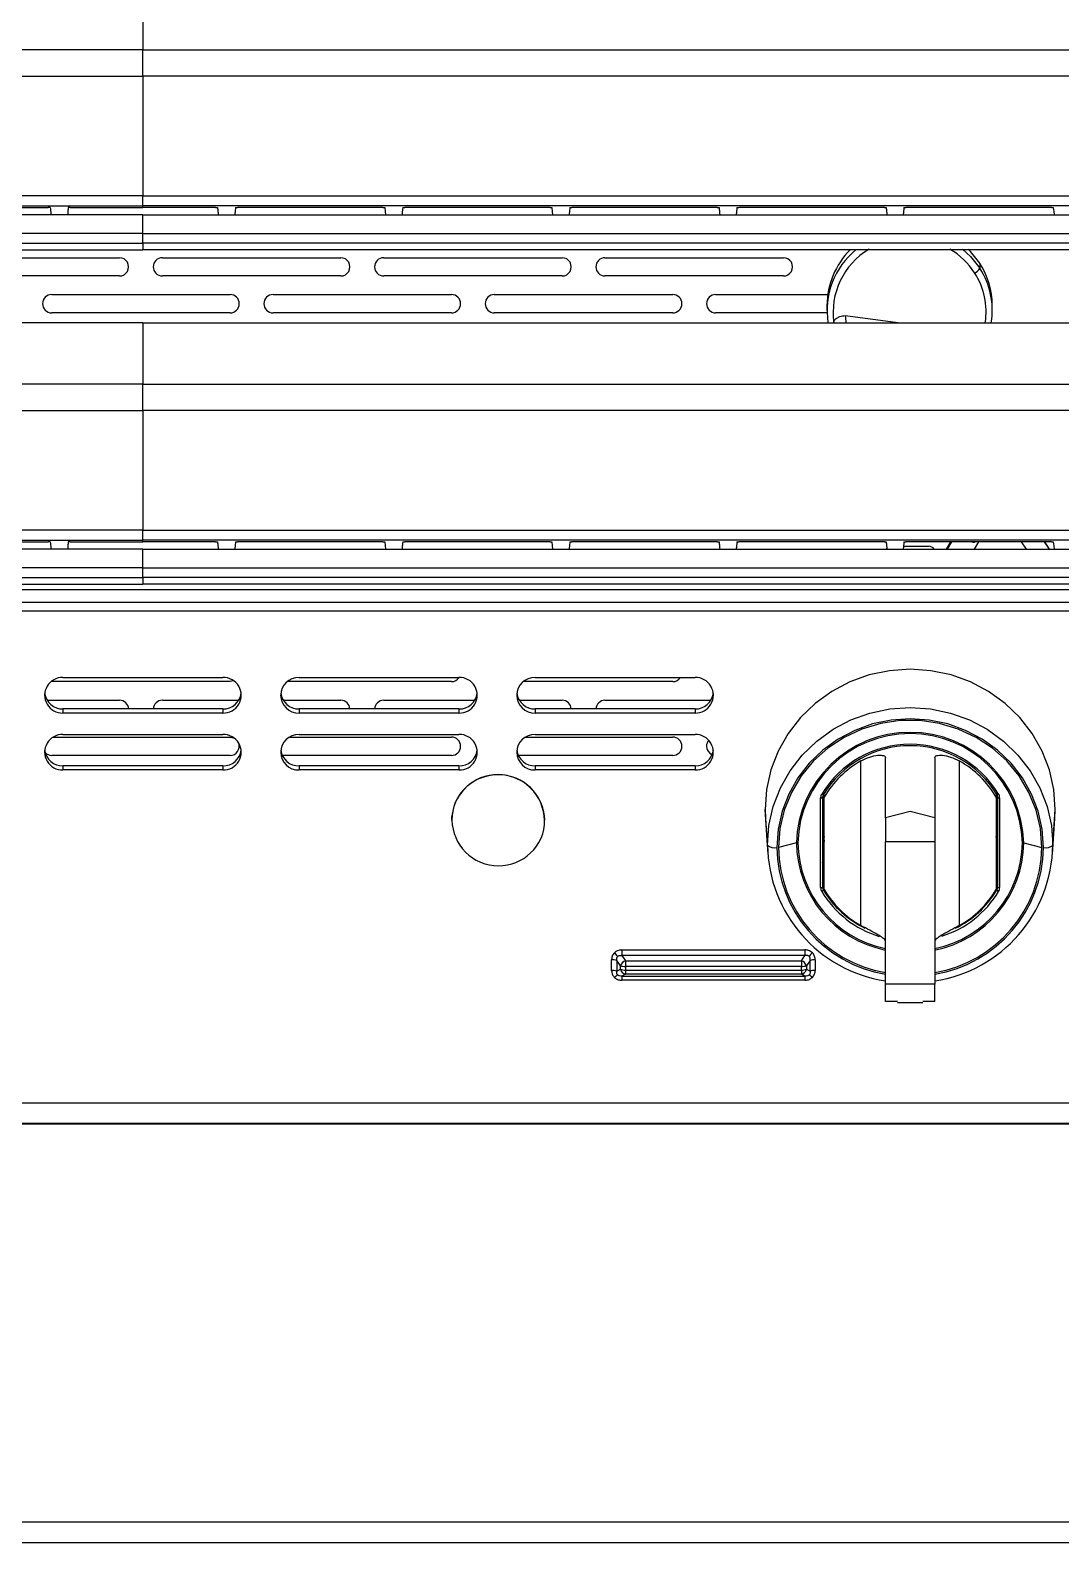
# Model space of a CAD drawing. Header units: millimetres. Extents: x -356 to 237, y 0 to 365.
# Drawn here: x 118.13 to 123.37, y 9.94 to 17.63 of the extents above; entities that cross this region are included whole.
import ezdxf

# ---------------------------------------------------------------- set-up
doc = ezdxf.new("R2010")
doc.units = ezdxf.units.MM

msp = doc.modelspace()

# ---------------------------------------------------------------- linework, layer by layer
at = {"color": 7, "linetype": 'Continuous', "lineweight": 25}
for p, q in [((118.7045, 17.8401), (118.7045, 17.5286)), ((118.7045, 17.3946), (118.7045, 17.5286)), ((118.7045, 17.3946), (118.7045, 16.7849)), ((118.7045, 16.7351), (118.7045, 16.7849)), ((118.2374, 16.6887), (117.4716, 16.6887)), ((117.4852, 16.7268), (118.2237, 16.7268)), ((118.3216, 16.6887), (118.2374, 16.6887)), ((118.7045, 16.6887), (118.3216, 16.6887)), ((118.3353, 16.7268), (118.7045, 16.7268)), ((118.7045, 16.7268), (118.7045, 16.7351)), ((119.0738, 16.7268), (118.7045, 16.7268)), ((118.7045, 16.594), (118.7045, 16.6887)), ((118.7045, 16.6887), (119.0874, 16.6887)), ((119.0874, 16.6887), (119.1716, 16.6887)), ((119.1716, 16.6887), (119.9375, 16.6887)), ((119.9239, 16.7268), (119.1854, 16.7268)), ((119.9375, 16.6887), (120.0215, 16.6887)), ((120.0215, 16.6887), (120.7874, 16.6887)), ((120.774, 16.7268), (120.0353, 16.7268)), ((120.7874, 16.6887), (120.8711, 16.6887)), ((120.8711, 16.6887), (121.6372, 16.6887)), ((121.6239, 16.7268), (120.8851, 16.7268)), ((121.6372, 16.6887), (121.7205, 16.6887)), ((121.7205, 16.6887), (122.4868, 16.6887)), ((122.4736, 16.7268), (121.7346, 16.7268)), ((122.4868, 16.6887), (122.5695, 16.6887)), ((122.5695, 16.6887), (123.3361, 16.6887)), ((123.3229, 16.7268), (122.5836, 16.7268)), ((123.3361, 16.6887), (123.418, 16.6887)), ((118.7045, 16.5442), (118.7045, 16.594)), ((118.7045, 16.5442), (118.7045, 16.5106)), ((113.1681, 16.5106), (118.7045, 16.5106)), ((117.6785, 16.4709), (118.5855, 16.4709)), ((124.241, 16.5106), (118.7045, 16.5106)), ((118.8035, 16.4709), (119.7105, 16.4709)), ((119.9285, 16.4709), (120.8355, 16.4709)), ((121.0535, 16.4709), (121.9605, 16.4709)), ((122.959, 16.4423), (122.959, 16.4169)), ((118.5855, 16.3779), (117.6785, 16.3779)), ((119.7105, 16.3779), (118.8035, 16.3779)), ((120.8355, 16.3779), (119.9285, 16.3779)), ((121.9605, 16.3779), (121.0535, 16.3779)), ((118.241, 16.2834), (119.148, 16.2834)), ((119.366, 16.2834), (120.273, 16.2834)), ((120.491, 16.2834), (121.398, 16.2834)), ((121.616, 16.2834), (122.1859, 16.2834)), ((122.182, 16.2286), (122.182, 16.2032)), ((123.022, 16.2032), (123.022, 16.2286)), ((119.148, 16.1904), (118.241, 16.1904)), ((120.273, 16.1904), (119.366, 16.1904)), ((121.398, 16.1904), (120.491, 16.1904)), ((122.1822, 16.1904), (121.616, 16.1904)), ((122.2747, 16.1768), (122.5562, 16.1401)), ((118.7045, 16.1401), (113.4201, 16.1401)), ((118.7045, 16.1401), (118.7045, 15.8286)), ((118.7045, 16.1401), (123.989, 16.1401)), ((118.7045, 15.6946), (118.7045, 15.8286)), ((118.7045, 15.6946), (118.7045, 15.0849)), ((118.7045, 15.0351), (118.7045, 15.0849)), ((117.4852, 15.0268), (118.2237, 15.0268)), ((118.3353, 15.0268), (118.7045, 15.0268)), ((118.7045, 15.0268), (118.7045, 15.0351)), ((119.0738, 15.0268), (118.7045, 15.0268)), ((119.9239, 15.0268), (119.1854, 15.0268)), ((120.774, 15.0268), (120.0353, 15.0268)), ((121.6239, 15.0268), (120.8851, 15.0268)), ((122.4736, 15.0268), (121.7346, 15.0268)), ((122.5709, 15.0035), (122.6987, 15.0035)), ((123.3229, 15.0268), (122.5836, 15.0268)), ((122.7895, 14.9887), (122.8122, 15.0268)), ((122.8143, 15.0268), (122.7916, 14.9887)), ((122.815, 15.0268), (122.7922, 14.9887)), ((122.9314, 14.9887), (122.9541, 15.0268)), ((123.1695, 15.0268), (123.1939, 14.9887)), ((123.2877, 15.0268), (123.3121, 14.9887)), ((123.3127, 14.9887), (123.2883, 15.0268)), ((118.2374, 14.9887), (117.4716, 14.9887)), ((118.3216, 14.9887), (118.2374, 14.9887)), ((118.7045, 14.9887), (118.3216, 14.9887)), ((118.7045, 14.894), (118.7045, 14.9887)), ((118.7045, 14.9887), (119.0874, 14.9887)), ((119.0874, 14.9887), (119.1716, 14.9887)), ((119.1716, 14.9887), (119.9375, 14.9887)), ((119.9375, 14.9887), (120.0215, 14.9887)), ((120.0215, 14.9887), (120.7874, 14.9887)), ((120.7874, 14.9887), (120.8711, 14.9887)), ((120.8711, 14.9887), (121.6372, 14.9887)), ((121.6372, 14.9887), (121.7205, 14.9887)), ((121.7205, 14.9887), (122.4868, 14.9887)), ((122.4868, 14.9887), (122.5695, 14.9887)), ((122.5695, 14.9887), (123.3361, 14.9887)), ((123.3361, 14.9887), (123.418, 14.9887)), ((118.7045, 14.894), (125.0702, 14.894)), ((118.7045, 14.8442), (118.7045, 14.894)), ((118.7045, 14.8442), (118.7045, 14.8106)), ((113.1681, 14.8106), (118.7045, 14.8106)), ((124.1261, 14.7829), (113.2833, 14.7829)), ((124.241, 14.8106), (118.7045, 14.8106)), ((124.2511, 14.7179), (113.1583, 14.7179)), ((124.2511, 14.6736), (113.1583, 14.6736)), ((118.241, 14.3154), (118.2381, 14.3155)), ((119.148, 14.3154), (118.241, 14.3154)), ((118.2981, 14.3366), (119.1114, 14.3366)), ((120.273, 14.3154), (119.4383, 14.3154)), ((119.4984, 14.3366), (120.3114, 14.3366)), ((121.398, 14.3154), (120.6383, 14.3154)), ((120.6984, 14.3366), (121.5114, 14.3366)), ((118.2176, 14.2209), (118.5855, 14.2209)), ((118.2981, 14.1766), (118.2981, 14.1559)), ((119.1114, 14.1766), (118.2981, 14.1766)), ((119.1114, 14.1559), (118.2981, 14.1559)), ((118.8035, 14.2209), (119.1918, 14.2209)), ((119.1114, 14.1766), (119.1114, 14.1559)), ((119.4179, 14.2209), (119.7105, 14.2209)), ((119.4984, 14.1766), (119.4984, 14.1559)), ((120.3114, 14.1766), (119.4984, 14.1766)), ((120.3114, 14.1559), (119.4984, 14.1559)), ((119.9285, 14.2209), (120.3919, 14.2209)), ((120.3114, 14.1766), (120.3114, 14.1559)), ((120.6179, 14.2209), (120.8355, 14.2209)), ((120.6984, 14.1766), (120.6984, 14.1559)), ((121.5114, 14.1766), (120.6984, 14.1766)), ((121.5114, 14.1559), (120.6984, 14.1559)), ((121.0535, 14.2209), (121.5919, 14.2209)), ((121.5114, 14.1766), (121.5114, 14.1559)), ((118.2491, 14.0334), (119.148, 14.0334)), ((118.2981, 14.0468), (119.1114, 14.0468)), ((119.4495, 14.0334), (120.273, 14.0334)), ((119.4984, 14.0468), (120.3114, 14.0468)), ((120.6495, 14.0334), (121.398, 14.0334)), ((120.6984, 14.0468), (121.5114, 14.0468)), ((119.148, 13.9404), (118.241, 13.9404)), ((120.273, 13.9404), (119.413, 13.9404)), ((121.398, 13.9404), (120.613, 13.9404)), ((122.4797, 13.6236), (122.4797, 13.929)), ((122.7297, 13.929), (122.7297, 13.6236)), ((118.2981, 13.8869), (118.2981, 13.8662)), ((119.1114, 13.8869), (118.2981, 13.8869)), ((119.1114, 13.8662), (118.2981, 13.8662)), ((119.1114, 13.8869), (119.1114, 13.8662)), ((119.4984, 13.8869), (119.4984, 13.8662)), ((120.3114, 13.8869), (119.4984, 13.8869)), ((120.3114, 13.8662), (119.4984, 13.8662)), ((120.3114, 13.8869), (120.3114, 13.8662)), ((120.6984, 13.8869), (120.6984, 13.8662)), ((121.5114, 13.8869), (120.6984, 13.8869)), ((121.5114, 13.8662), (120.6984, 13.8662)), ((121.5114, 13.8869), (121.5114, 13.8662)), ((122.3547, 13.0754), (122.3547, 13.9119)), ((122.8547, 13.9119), (122.8547, 13.0754)), ((122.1497, 13.2684), (122.1497, 13.7241)), ((122.1597, 13.7267), (122.1597, 13.271)), ((122.1662, 13.7451), (122.1602, 13.6996)), ((122.1672, 13.7327), (122.1602, 13.6996)), ((122.1672, 13.7275), (122.1672, 13.7473)), ((122.1672, 13.2599), (122.1672, 13.7275)), ((123.0422, 13.7473), (123.0422, 13.7275)), ((123.0493, 13.6996), (123.0422, 13.7327)), ((123.0422, 13.7275), (123.0422, 13.2599)), ((123.0434, 13.7443), (123.0493, 13.6996)), ((123.0497, 13.271), (123.0497, 13.7267)), ((123.0597, 13.7241), (123.0597, 13.2684)), ((120.2846, 13.6805), (120.2846, 13.6807)), ((121.8795, 13.4836), (121.8672, 13.6658)), ((121.8672, 13.6658), (121.8688, 13.6194)), ((121.8688, 13.6194), (121.8811, 13.438)), ((122.1672, 13.6415), (122.1601, 13.6345)), ((122.6047, 13.6547), (122.4797, 13.6236)), ((122.4797, 13.6236), (122.4797, 13.5016)), ((122.7297, 13.6236), (122.6047, 13.6547)), ((122.7297, 13.6236), (122.7297, 13.5016)), ((123.0422, 13.6415), (123.0494, 13.6345)), ((123.3284, 13.438), (123.3407, 13.6194)), ((123.3299, 13.4836), (123.3422, 13.6658)), ((123.3407, 13.6194), (123.3422, 13.6658)), ((120.2733, 13.6111), (120.2733, 13.6108)), ((120.7484, 13.6108), (120.7484, 13.6111)), ((122.1602, 13.5582), (122.1672, 13.5251)), ((122.1602, 13.5582), (122.1672, 13.502)), ((123.0422, 13.5251), (123.0493, 13.5582)), ((123.0493, 13.5582), (123.0422, 13.502)), ((122.0268, 13.4955), (121.9347, 13.4717)), ((122.7297, 13.5016), (122.4797, 13.5016)), ((122.4797, 12.7771), (122.4797, 13.5016)), ((122.7297, 13.5016), (122.7297, 12.7771)), ((123.1827, 13.4955), (123.2747, 13.4717)), ((122.1638, 13.3817), (122.1638, 13.2562)), ((123.0457, 13.2562), (123.0457, 13.3817)), ((121.1394, 12.9513), (122.0701, 12.9513)), ((121.1394, 12.9513), (121.1394, 12.9224)), ((121.1394, 12.9224), (121.1578, 12.8962)), ((122.0701, 12.9224), (121.1394, 12.9224)), ((122.0516, 12.8962), (122.0701, 12.9224)), ((122.0701, 12.9513), (122.0701, 12.9224)), ((121.0874, 12.8473), (121.0874, 12.9012)), ((121.1319, 12.8711), (121.1134, 12.8973)), ((121.1134, 12.8973), (121.1134, 12.8435)), ((121.1134, 12.8435), (121.1319, 12.853)), ((121.1319, 12.853), (121.1319, 12.8711)), ((121.1578, 12.8962), (122.0516, 12.8962)), ((121.1578, 12.8962), (121.1578, 12.8673)), ((122.0516, 12.8673), (121.1578, 12.8673)), ((121.1578, 12.8673), (121.1578, 12.8491)), ((121.1578, 12.8491), (122.0516, 12.8491)), ((121.1578, 12.8491), (121.1578, 12.8279)), ((122.0516, 12.8962), (122.0516, 12.8673)), ((122.0516, 12.8491), (122.0516, 12.8673)), ((122.0516, 12.8491), (122.0516, 12.8279)), ((122.0961, 12.8973), (122.0776, 12.8711)), ((122.0776, 12.8711), (122.0776, 12.853)), ((122.0776, 12.853), (122.0961, 12.8435)), ((122.0961, 12.8435), (122.0961, 12.8973)), ((122.122, 12.9012), (122.122, 12.8473)), ((121.1578, 12.8279), (121.1394, 12.8184)), ((121.1394, 12.8184), (122.0701, 12.8184)), ((121.1394, 12.8184), (121.1394, 12.7972)), ((122.0701, 12.7972), (121.1394, 12.7972)), ((122.0516, 12.8279), (121.1578, 12.8279)), ((122.0701, 12.8184), (122.0516, 12.8279)), ((122.0701, 12.8184), (122.0701, 12.7972)), ((122.7297, 12.7771), (122.4797, 12.7771)), ((122.4797, 12.6883), (122.4797, 12.7771)), ((122.7297, 12.6883), (122.7297, 12.7771)), ((122.5405, 12.6885), (122.4797, 12.6883)), ((122.5405, 12.6845), (122.669, 12.6845)), ((122.7297, 12.6883), (122.669, 12.6885)), ((113.1583, 12.1743), (124.2511, 12.1743)), ((124.4323, 12.0654), (112.9768, 12.0654)), ((113.1583, 12.0705), (124.2511, 12.0705)), ((165.1111, 10.0416), (105.1111, 10.0416)), ((165.1111, 9.937), (105.1111, 9.937))]:
    msp.add_line(p, q, dxfattribs=at)
at = {"color": 7, "linetype": 'Continuous', "lineweight": 25, "flags": 128}
for points in [[(118.7045, 17.5286), (117.0902, 17.5286), (115.4766, 17.5286), (114.2095, 17.5286), (112.9434, 17.5286)], [(118.7045, 17.5286), (120.3188, 17.5286), (121.9324, 17.5286), (123.1995, 17.5286), (124.4657, 17.5286)], [(112.9364, 17.3946), (114.8575, 17.3946), (116.7805, 17.3946), (118.7045, 17.3946)], [(124.4726, 17.3946), (122.5515, 17.3946), (120.6286, 17.3946), (118.7045, 17.3946)], [(118.7045, 16.7849), (116.7804, 16.7849), (114.8574, 16.7849), (112.9364, 16.7849)], [(118.7045, 16.7849), (120.6284, 16.7849), (122.5517, 16.7849), (124.4726, 16.7849)], [(112.9396, 16.7351), (114.8595, 16.7351), (116.7815, 16.7351), (118.7045, 16.7351)], [(124.4694, 16.7351), (122.5495, 16.7351), (120.6276, 16.7351), (118.7045, 16.7351)], [(119.9337, 16.726), (119.9358, 16.7051), (119.9375, 16.6887)], [(120.7837, 16.726), (120.7858, 16.7051), (120.7874, 16.6887)], [(123.3323, 16.726), (123.3344, 16.7051), (123.3361, 16.6887)], [(118.7045, 16.594), (116.5824, 16.594), (114.4617, 16.594), (112.3438, 16.594)], [(112.4467, 16.5442), (114.5304, 16.5442), (116.6168, 16.5442), (118.7045, 16.5442)], [(118.7045, 16.594), (120.8265, 16.594), (122.9474, 16.594), (125.0652, 16.594)], [(124.9624, 16.5442), (122.8787, 16.5442), (120.7923, 16.5442), (118.7045, 16.5442)], [(122.8716, 16.5143), (122.9122, 16.4767), (122.959, 16.4169)], [(122.959, 16.4423), (122.9122, 16.502), (122.8996, 16.5148)], [(118.7045, 15.8286), (117.0902, 15.8286), (115.4766, 15.8286), (114.2095, 15.8286), (112.9434, 15.8286)], [(118.7045, 15.8286), (120.3188, 15.8286), (121.9324, 15.8286), (123.1995, 15.8286), (124.4657, 15.8286)], [(112.9364, 15.6946), (114.8575, 15.6946), (116.7805, 15.6946), (118.7045, 15.6946)], [(124.4726, 15.6946), (122.5515, 15.6946), (120.6286, 15.6946), (118.7045, 15.6946)], [(118.7045, 15.0849), (116.7804, 15.0849), (114.8574, 15.0849), (112.9364, 15.0849)], [(118.7045, 15.0849), (120.6284, 15.0849), (122.5517, 15.0849), (124.4726, 15.0849)], [(112.9396, 15.0351), (114.8595, 15.0351), (116.7815, 15.0351), (118.7045, 15.0351)], [(124.4694, 15.0351), (122.5495, 15.0351), (120.6276, 15.0351), (118.7045, 15.0351)], [(119.9337, 15.026), (119.9358, 15.0051), (119.9375, 14.9887)], [(120.7837, 15.026), (120.7858, 15.0051), (120.7874, 14.9887)], [(123.3323, 15.026), (123.3344, 15.0051), (123.3361, 14.9887)], [(122.486, 14.9928), (122.4849, 14.9916), (122.4832, 14.989)], [(118.7045, 14.894), (116.5808, 14.894), (114.4584, 14.894), (112.3388, 14.894)], [(112.854, 14.8442), (114.8024, 14.8442), (116.7529, 14.8442), (118.7045, 14.8442)], [(124.555, 14.8442), (122.6067, 14.8442), (120.6561, 14.8442), (118.7045, 14.8442)], [(119.1664, 14.3193), (119.1658, 14.319), (119.148, 14.3154)], [(123.3422, 13.6658), (123.3347, 13.7672), (123.3123, 13.8665), (123.2756, 13.9617), (123.2251, 14.0509), (123.1621, 14.1323), (123.0877, 14.2042), (123.0034, 14.2651), (122.9111, 14.3138), (122.8125, 14.3493), (122.7097, 14.3709), (122.6047, 14.3782), (122.4998, 14.3709), (122.3969, 14.3493), (122.2984, 14.3138), (122.206, 14.2651), (122.1218, 14.2042), (122.0474, 14.1323), (121.9843, 14.0509), (121.9339, 13.9617), (121.8971, 13.8665), (121.8747, 13.7672), (121.8672, 13.6658)], [(121.8795, 13.4836), (121.8869, 13.5833), (121.9089, 13.681), (121.945, 13.7746), (121.9946, 13.8623), (122.0566, 13.9423), (122.1298, 14.013), (122.2126, 14.0729), (122.3035, 14.1208), (122.4004, 14.1557), (122.5015, 14.177), (122.6047, 14.1841), (122.7079, 14.177), (122.809, 14.1557), (122.906, 14.1208), (122.9968, 14.0729), (123.0796, 14.013), (123.1528, 13.9423), (123.2148, 13.8623), (123.2644, 13.7746), (123.3006, 13.681), (123.3226, 13.5833), (123.3299, 13.4836)], [(123.2831, 13.4717), (123.2762, 13.5649), (123.2556, 13.6563), (123.2218, 13.7439), (123.1754, 13.8259), (123.1174, 13.9008), (123.0489, 13.9669), (122.9715, 14.0229), (122.8865, 14.0677), (122.7958, 14.1004), (122.7013, 14.1202), (122.6047, 14.1269), (122.5082, 14.1202), (122.4136, 14.1004), (122.3229, 14.0677), (122.238, 14.0229), (122.1605, 13.9669), (122.0921, 13.9008), (122.0341, 13.8259), (121.9877, 13.7439), (121.9539, 13.6563), (121.9333, 13.5649), (121.9264, 13.4717)], [(123.2747, 13.4717), (123.2672, 13.5681), (123.245, 13.6624), (123.2084, 13.7525), (123.1583, 13.8362), (123.0959, 13.9119), (123.0225, 13.9777), (122.9397, 14.0321), (122.8495, 14.0741), (122.7538, 14.1026), (122.6548, 14.117), (122.5547, 14.117), (122.4556, 14.1026), (122.3599, 14.0741), (122.2697, 14.0321), (122.187, 13.9777), (122.1136, 13.9119), (122.0511, 13.8362), (122.0011, 13.7525), (121.9645, 13.6624), (121.9422, 13.5681), (121.9347, 13.4717)], [(119.148, 14.0334), (119.1658, 14.0299), (119.1659, 14.0299)], [(122.1638, 13.7416), (122.1636, 13.7412), (122.1631, 13.7409), (122.1623, 13.7409), (122.1612, 13.7411), (122.1599, 13.7415), (122.1584, 13.7421), (122.1568, 13.7429), (122.1551, 13.7438)], [(123.0457, 13.7416), (123.0458, 13.7412), (123.0463, 13.7409), (123.0471, 13.7409), (123.0482, 13.7411), (123.0495, 13.7415), (123.051, 13.7421), (123.0526, 13.7429), (123.0543, 13.7438)], [(120.2846, 13.6807), (120.2739, 13.6264), (120.2733, 13.6111)], [(122.1597, 13.4794), (122.1599, 13.4799), (122.1605, 13.4804), (122.1614, 13.4808), (122.1627, 13.4812), (122.1642, 13.4815), (122.1659, 13.4818), (122.1672, 13.4819)], [(123.0422, 13.4819), (123.0435, 13.4818), (123.0453, 13.4815), (123.0468, 13.4812), (123.048, 13.4808), (123.049, 13.4804), (123.0495, 13.4799), (123.0497, 13.4794)], [(122.1597, 13.3965), (122.1599, 13.397), (122.1605, 13.3975), (122.1614, 13.398), (122.1627, 13.3983), (122.1642, 13.3987), (122.1659, 13.3989), (122.1672, 13.399)], [(123.0422, 13.399), (123.0435, 13.3989), (123.0453, 13.3987), (123.0468, 13.3983), (123.048, 13.398), (123.049, 13.3975), (123.0495, 13.397), (123.0497, 13.3965)]]:
    msp.add_lwpolyline(points, dxfattribs=at)
at = {"color": 7, "linetype": 'Continuous', "lineweight": 25}
for centre, radius, start, end in [((118.5855, 16.4244), 0.0465, 269.99711, 90.00289), ((118.8035, 16.4245), 0.0465, 89.98631, 180.01369), ((119.7105, 16.4244), 0.0465, 269.99711, 90.00289), ((119.9285, 16.4244), 0.0465, 89.9904, 180.00381), ((120.8355, 16.4244), 0.0465, 269.99711, 90.00289), ((121.0535, 16.4245), 0.0465, 89.98631, 180.01369), ((121.9605, 16.4244), 0.0465, 269.99711, 90.00289), ((122.5811, 16.2272), 0.3992, 134.72862, 179.79975), ((122.5811, 16.2024), 0.3989, 129.0787, 189.00135), ((122.5847, 16.194), 0.3715, 120.59857, 188.49803), ((122.6103, 16.1852), 0.3836, 32.8228, 59.20216), ((118.8035, 16.4244), 0.0465, 179.9904, 270.00381), ((119.9285, 16.4244), 0.0465, 180.00028, 269.99972), ((121.0535, 16.4244), 0.0465, 179.9904, 270.00381), ((122.9079, 16.4469), 0.0592, 294.64396, 329.53762), ((122.6255, 16.1951), 0.3654, 351.3366, 32.81765), ((122.6266, 16.2281), 0.3954, 0.06244, 32.79182), ((122.6277, 16.2032), 0.3943, 350.7968, 32.82999), ((118.241, 16.2369), 0.0465, 90.00028, 179.99972), ((118.241, 16.2369), 0.0465, 180.00028, 269.99972), ((119.148, 16.2369), 0.0465, 270, 90), ((119.366, 16.2369), 0.0465, 90.00028, 179.99972), ((119.366, 16.2369), 0.0465, 180.00028, 269.99972), ((120.273, 16.2369), 0.0465, 270.00578, 89.99422), ((120.491, 16.2369), 0.0465, 90.00028, 179.99972), ((120.491, 16.2369), 0.0465, 180.00028, 269.99972), ((121.398, 16.2369), 0.0465, 270, 90), ((121.616, 16.2369), 0.0465, 90.00028, 179.99972), ((121.616, 16.2369), 0.0465, 180.00028, 269.99972), ((122.732, 16.2077), 0.4584, 183.85874, 188.47064), ((122.6996, 14.9719), 0.0316, 32.69001, 91.66265), ((118.2955, 14.2462), 0.0904, 88.40275, 271.59725), ((119.1139, 14.2462), 0.0904, 268.40275, 91.59725), ((119.4968, 14.2446), 0.0919, 89.02273, 178.9908), ((120.273, 14.3619), 0.0465, 269.9833, 326.94124), ((120.3139, 14.2462), 0.0904, 268.40275, 91.59725), ((120.6968, 14.2446), 0.092, 89.02401, 178.98665), ((121.398, 14.3619), 0.0465, 270.00204, 326.91671), ((121.5139, 14.2462), 0.0904, 268.40275, 91.59725), ((118.2966, 14.2689), 0.0923, 187.65335, 270.89656), ((119.1128, 14.2689), 0.0923, 269.10344, 352.34665), ((119.4968, 14.2479), 0.092, 181.00909, 270.9744), ((119.497, 14.2689), 0.0923, 187.65335, 270.89656), ((120.3128, 14.2689), 0.0923, 269.10344, 352.34665), ((120.6968, 14.2479), 0.092, 181.01324, 270.97313), ((120.697, 14.2689), 0.0923, 187.65155, 270.89837), ((121.5128, 14.2689), 0.0923, 269.10344, 352.34665), ((118.5855, 14.1744), 0.0465, 2.70824, 89.99945), ((118.8035, 14.1745), 0.0465, 89.99611, 177.30198), ((119.7105, 14.1744), 0.0465, 2.70824, 89.99945), ((119.9285, 14.1744), 0.0465, 90.00055, 177.29176), ((120.8355, 14.1744), 0.0465, 2.70824, 89.99945), ((121.0535, 14.1745), 0.0465, 89.99611, 177.30198), ((118.2955, 13.9565), 0.0903, 88.40088, 271.59912), ((119.1139, 13.9565), 0.0903, 268.40088, 91.59912), ((119.148, 13.9869), 0.0465, 269.99722, 19.68962), ((119.4968, 13.9549), 0.0919, 89.02273, 178.9908), ((120.273, 13.9869), 0.0465, 270.00578, 89.99422), ((120.3139, 13.9565), 0.0903, 268.40088, 91.59912), ((120.6968, 13.9548), 0.092, 89.02401, 178.98665), ((121.398, 13.9869), 0.0465, 270, 90), ((121.5139, 13.9565), 0.0903, 268.40088, 91.59912), ((121.616, 13.987), 0.0465, 139.4681, 180.01207), ((122.6047, 13.4794), 0.5782, 1.59851, 178.40149), ((122.6047, 13.4803), 0.5711, 1.59876, 178.40124), ((122.6047, 13.4711), 0.5259, 31.2366, 148.7634), ((118.2966, 13.9791), 0.0923, 187.65335, 270.89656), ((118.241, 13.987), 0.0465, 223.9287, 269.99618), ((119.1128, 13.9791), 0.0923, 269.10344, 352.34665), ((119.4968, 13.9581), 0.0919, 181.00622, 270.98024), ((119.497, 13.9791), 0.0923, 187.65335, 270.89656), ((120.3128, 13.9791), 0.0923, 269.10344, 352.34665), ((120.6968, 13.9581), 0.0919, 181.01038, 270.97896), ((120.697, 13.9791), 0.0923, 187.65155, 270.89837), ((121.5128, 13.9791), 0.0923, 269.10344, 352.34665), ((121.616, 13.9869), 0.0465, 179.99862, 247.67532), ((122.6047, 13.4741), 0.5157, 31.23708, 148.76292), ((122.593, 13.4822), 0.4914, 119.00843, 150.05172), ((122.6164, 13.4822), 0.4914, 29.94828, 60.99157), ((120.5093, 13.6057), 0.2368, 344.17874, 161.5824), ((120.5101, 13.6034), 0.2384, 1.83425, 161.07309), ((122.1883, 13.7241), 0.0385, 149.36229, 179.96044), ((122.1521, 13.7358), 0.0118, 258.66406, 310.38059), ((122.1889, 13.7267), 0.0291, 149.38027, 179.95915), ((122.1651, 13.6974), 0.00533, 155.77269, 179.95366), ((123.0205, 13.7267), 0.0292, 0.0998, 30.59452), ((123.0441, 13.6973), 0.00559, 0.61315, 23.66049), ((123.0574, 13.7357), 0.0118, 229.58107, 281.36122), ((123.0212, 13.7241), 0.0385, 0.03956, 30.63771), ((120.5124, 13.6159), 0.2368, 164.17845, 341.58269), ((122.1609, 13.5591), 0.00117, 184.49497, 233.34512), ((123.0485, 13.5592), 0.00123, 307.79513, 354.36478), ((121.9157, 13.5278), 0.0571, 230.68523, 280.78373), ((122.5877, 13.4936), 0.7083, 180.80838, 261.22834), ((122.5886, 13.4809), 0.6623, 180.79977, 260.53933), ((122.5893, 13.4813), 0.6546, 180.84028, 260.36433), ((122.0335, 13.4667), 0.0296, 89.22996, 103.04132), ((122.5898, 13.5027), 0.5631, 180.73489, 258.51718), ((122.5908, 13.5041), 0.557, 180.80021, 258.49598), ((122.6188, 13.5034), 0.5639, 281.3044, 359.19819), ((122.6194, 13.5034), 0.5562, 281.43954, 359.26427), ((122.6217, 13.4936), 0.7083, 278.77164, 359.1912), ((122.6202, 13.4813), 0.6546, 279.63539, 359.16), ((122.6209, 13.4809), 0.6623, 279.46039, 359.20051), ((123.176, 13.4667), 0.0296, 76.95281, 90.77591), ((123.2937, 13.5278), 0.0571, 259.22458, 309.30371), ((122.1889, 13.3965), 0.0292, 180.05282, 210.60776), ((122.1713, 13.3786), 0.00811, 120.17221, 157.8231), ((123.0382, 13.3786), 0.00809, 22.1083, 59.8964), ((123.0205, 13.3966), 0.0293, 329.41742, 359.88826), ((122.1521, 13.28), 0.0118, 258.647, 310.34725), ((122.1883, 13.2684), 0.0385, 180.03956, 210.63771), ((122.1481, 13.2659), 0.0185, 292.32325, 328.28531), ((122.5972, 13.5127), 0.5149, 210.82942, 253.11378), ((122.1889, 13.271), 0.0292, 180.05282, 210.60776), ((122.5948, 13.5125), 0.5014, 210.73963, 244.01142), ((122.593, 13.5052), 0.4914, 209.947, 240.99431), ((122.6118, 13.5132), 0.5155, 287.4334, 329.13948), ((122.6146, 13.5125), 0.5015, 295.85289, 329.25934), ((122.6165, 13.5052), 0.4914, 299.00569, 330.053), ((123.0205, 13.271), 0.0293, 329.41742, 359.88826), ((123.0614, 13.2659), 0.0185, 211.71469, 247.67675), ((123.0574, 13.28), 0.0118, 229.61443, 281.37828), ((123.0212, 13.2684), 0.0385, 329.36229, 359.96044), ((121.0056, 12.8363), 0.1396, 36.14456, 46.38569), ((122.2038, 12.8363), 0.1396, 133.61431, 143.85544), ((121.0901, 12.8301), 0.0711, 70.85417, 92.15011), ((121.09, 12.7761), 0.0713, 70.88323, 92.12105), ((121.1711, 12.8565), 0.0419, 108.4542, 159.55595), ((121.1552, 12.9383), 0.0711, 250.8613, 272.146), ((121.1552, 12.9205), 0.0715, 250.91158, 272.09573), ((121.1634, 12.8596), 0.0322, 191.85693, 260.13293), ((122.0383, 12.8565), 0.0419, 20.44405, 71.5458), ((122.0543, 12.9383), 0.0711, 267.854, 289.1387), ((122.0542, 12.9205), 0.0715, 267.90427, 289.08842), ((122.0461, 12.8596), 0.0322, 279.86707, 348.14307), ((122.1194, 12.8301), 0.0711, 87.84989, 109.14583), ((122.1194, 12.7761), 0.0713, 87.87895, 109.11677), ((121.161, 12.7534), 0.0826, 121.10497, 135.67777), ((122.0484, 12.7534), 0.0826, 44.32223, 58.89503)]:
    msp.add_arc(centre, radius, start, end, dxfattribs=at)
for points, knots in [([(118.2337, 16.7259), (118.2336, 16.726), (118.2333, 16.7262), (118.2323, 16.7264), (118.2309, 16.7266), (118.2291, 16.7267), (118.2267, 16.7268), (118.2249, 16.7268), (118.2237, 16.7268)], [0, 0, 0, 0, 0.037026, 0.111535, 0.301868, 0.458853, 0.633175, 1, 1, 1, 1]), ([(118.2337, 16.7259), (118.2341, 16.7217), (118.2348, 16.7148), (118.2358, 16.7051), (118.2366, 16.6969), (118.2372, 16.6915), (118.2374, 16.6887)], [0, 0, 0, 0, 0.340015, 0.56001, 0.780005, 1, 1, 1, 1]), ([(118.3253, 16.7259), (118.3246, 16.719), (118.3234, 16.7066), (118.3222, 16.6942), (118.3216, 16.6887)], [0, 0, 0, 0, 0.560007, 1, 1, 1, 1]), ([(118.3353, 16.7268), (118.334, 16.7268), (118.3322, 16.7268), (118.3299, 16.7267), (118.3281, 16.7266), (118.3268, 16.7264), (118.3257, 16.7262), (118.3254, 16.726), (118.3253, 16.7259)], [0, 0, 0, 0, 0.367766, 0.541535, 0.698226, 0.889574, 0.963373, 1, 1, 1, 1]), ([(119.0738, 16.7268), (119.075, 16.7268), (119.0768, 16.7268), (119.0792, 16.7267), (119.0809, 16.7266), (119.0823, 16.7264), (119.0833, 16.7262), (119.0836, 16.726), (119.0837, 16.7259)], [0, 0, 0, 0, 0.3680896, 0.5417914, 0.6979557, 0.8892295, 0.9629999, 1, 1, 1, 1]), ([(119.0837, 16.7259), (119.0844, 16.719), (119.0856, 16.7066), (119.0869, 16.6942), (119.0874, 16.6887)], [0, 0, 0, 0, 0.559995, 1, 1, 1, 1]), ([(119.1753, 16.7259), (119.1749, 16.7217), (119.1742, 16.7148), (119.1732, 16.7051), (119.1724, 16.6969), (119.1719, 16.6915), (119.1716, 16.6887)], [0, 0, 0, 0, 0.3400275, 0.56001, 0.780005, 1, 1, 1, 1]), ([(119.1753, 16.7259), (119.1754, 16.726), (119.1757, 16.7262), (119.1768, 16.7264), (119.1782, 16.7266), (119.1799, 16.7267), (119.1823, 16.7268), (119.1841, 16.7268), (119.1854, 16.7268)], [0, 0, 0, 0, 0.0370257, 0.1110843, 0.3018746, 0.4588574, 0.6327167, 1, 1, 1, 1]), ([(119.9239, 16.7268), (119.9251, 16.7268), (119.9274, 16.7268), (119.9304, 16.7266), (119.9323, 16.7264), (119.9334, 16.7262), (119.9336, 16.726), (119.9337, 16.726)], [0, 0, 0, 0, 0.368787, 0.698892, 0.890839, 0.964034, 1, 1, 1, 1]), ([(120.0252, 16.7259), (120.0248, 16.7217), (120.0241, 16.7148), (120.0231, 16.7051), (120.0223, 16.6969), (120.0218, 16.6915), (120.0215, 16.6887)], [0, 0, 0, 0, 0.339975, 0.560025, 0.780075, 1, 1, 1, 1]), ([(120.0252, 16.7259), (120.0253, 16.726), (120.0256, 16.7262), (120.0267, 16.7264), (120.0281, 16.7266), (120.0299, 16.7267), (120.0322, 16.7268), (120.0341, 16.7268), (120.0353, 16.7268)], [0, 0, 0, 0, 0.037666, 0.112309, 0.302526, 0.459774, 0.633698, 1, 1, 1, 1]), ([(120.774, 16.7268), (120.7752, 16.7268), (120.7775, 16.7268), (120.7804, 16.7266), (120.7823, 16.7264), (120.7833, 16.7262), (120.7836, 16.726), (120.7837, 16.726)], [0, 0, 0, 0, 0.369401, 0.699268, 0.891325, 0.963915, 1, 1, 1, 1]), ([(120.8748, 16.7259), (120.8744, 16.7217), (120.8737, 16.7148), (120.8728, 16.7051), (120.872, 16.6969), (120.8714, 16.6915), (120.8711, 16.6887)], [0, 0, 0, 0, 0.340073, 0.560052, 0.78002, 1, 1, 1, 1]), ([(120.8748, 16.7259), (120.875, 16.726), (120.8753, 16.7262), (120.8763, 16.7263), (120.8778, 16.7266), (120.8796, 16.7267), (120.882, 16.7268), (120.8838, 16.7268), (120.8851, 16.7268)], [0, 0, 0, 0, 0.037288, 0.113047, 0.302758, 0.460201, 0.634208, 1, 1, 1, 1]), ([(121.6239, 16.7268), (121.6251, 16.7268), (121.6273, 16.7268), (121.6303, 16.7266), (121.6321, 16.7264), (121.6331, 16.7263), (121.6334, 16.726), (121.6335, 16.726)], [0, 0, 0, 0, 0.370293, 0.699663, 0.892252, 0.964068, 1, 1, 1, 1]), ([(121.6335, 16.726), (121.6342, 16.719), (121.6354, 16.7066), (121.6367, 16.6942), (121.6372, 16.6887)], [0, 0, 0, 0, 0.560018, 1, 1, 1, 1]), ([(121.7242, 16.7259), (121.7238, 16.7217), (121.7231, 16.7148), (121.7221, 16.7051), (121.7213, 16.6969), (121.7208, 16.6915), (121.7205, 16.6887)], [0, 0, 0, 0, 0.340024, 0.560062, 0.779962, 1, 1, 1, 1]), ([(121.7242, 16.7259), (121.7243, 16.726), (121.7246, 16.7262), (121.7257, 16.7263), (121.7272, 16.7266), (121.729, 16.7267), (121.7314, 16.7268), (121.7333, 16.7268), (121.7346, 16.7268)], [0, 0, 0, 0, 0.038292, 0.114614, 0.303787, 0.461496, 0.635577, 1, 1, 1, 1]), ([(122.4736, 16.7268), (122.4747, 16.7268), (122.477, 16.7268), (122.4799, 16.7266), (122.4817, 16.7264), (122.4827, 16.7263), (122.483, 16.726), (122.4831, 16.726)], [0, 0, 0, 0, 0.370914, 0.699952, 0.892704, 0.964355, 1, 1, 1, 1]), ([(122.4831, 16.726), (122.4838, 16.719), (122.485, 16.7066), (122.4863, 16.6942), (122.4868, 16.6887)], [0, 0, 0, 0, 0.560004, 1, 1, 1, 1]), ([(122.5732, 16.7259), (122.5728, 16.7217), (122.5721, 16.7148), (122.5711, 16.7051), (122.5703, 16.6969), (122.5697, 16.6915), (122.5695, 16.6887)], [0, 0, 0, 0, 0.339984, 0.559952, 0.780045, 1, 1, 1, 1]), ([(122.5732, 16.7259), (122.5733, 16.726), (122.5736, 16.7262), (122.5747, 16.7263), (122.5762, 16.7265), (122.578, 16.7267), (122.5805, 16.7268), (122.5824, 16.7268), (122.5836, 16.7268)], [0, 0, 0, 0, 0.038526, 0.115391, 0.304453, 0.461961, 0.636515, 1, 1, 1, 1]), ([(123.3229, 16.7268), (123.3241, 16.7268), (123.3263, 16.7268), (123.3292, 16.7266), (123.331, 16.7264), (123.332, 16.7263), (123.3323, 16.7261), (123.3323, 16.726)], [0, 0, 0, 0, 0.371865, 0.700926, 0.893692, 0.964665, 1, 1, 1, 1]), ([(122.2169, 16.1357), (122.2167, 16.1384), (122.2164, 16.1435), (122.2186, 16.1509), (122.223, 16.1575), (122.2322, 16.1654), (122.2499, 16.1729), (122.2657, 16.1754), (122.2747, 16.1768)], [0, 0, 0, 0, 0.099666, 0.193159, 0.288602, 0.393628, 0.653236, 1, 1, 1, 1]), ([(118.2337, 15.0259), (118.2336, 15.026), (118.2333, 15.0262), (118.2323, 15.0264), (118.2309, 15.0266), (118.2291, 15.0267), (118.2267, 15.0268), (118.2249, 15.0268), (118.2237, 15.0268)], [0, 0, 0, 0, 0.037026, 0.111535, 0.301868, 0.458853, 0.633175, 1, 1, 1, 1]), ([(118.2337, 15.0259), (118.2341, 15.0217), (118.2348, 15.0148), (118.2358, 15.0051), (118.2366, 14.9969), (118.2372, 14.9915), (118.2374, 14.9887)], [0, 0, 0, 0, 0.340015, 0.56001, 0.780005, 1, 1, 1, 1]), ([(118.3253, 15.0259), (118.3246, 15.019), (118.3234, 15.0066), (118.3222, 14.9942), (118.3216, 14.9887)], [0, 0, 0, 0, 0.560007, 1, 1, 1, 1]), ([(118.3353, 15.0268), (118.334, 15.0268), (118.3322, 15.0268), (118.3299, 15.0267), (118.3281, 15.0266), (118.3268, 15.0264), (118.3257, 15.0262), (118.3254, 15.026), (118.3253, 15.0259)], [0, 0, 0, 0, 0.367822, 0.541617, 0.698332, 0.889709, 0.963627, 1, 1, 1, 1]), ([(119.0738, 15.0268), (119.075, 15.0268), (119.0768, 15.0268), (119.0792, 15.0267), (119.0809, 15.0266), (119.0823, 15.0264), (119.0833, 15.0262), (119.0836, 15.026), (119.0837, 15.0259)], [0, 0, 0, 0, 0.368145, 0.541872, 0.69806, 0.889362, 0.963251, 1, 1, 1, 1]), ([(119.0837, 15.0259), (119.0844, 15.019), (119.0856, 15.0066), (119.0869, 14.9942), (119.0874, 14.9887)], [0, 0, 0, 0, 0.559995, 1, 1, 1, 1]), ([(119.1753, 15.0259), (119.1749, 15.0217), (119.1742, 15.0148), (119.1732, 15.0051), (119.1724, 14.9969), (119.1719, 14.9915), (119.1716, 14.9887)], [0, 0, 0, 0, 0.3400275, 0.56001, 0.780005, 1, 1, 1, 1]), ([(119.1753, 15.0259), (119.1754, 15.026), (119.1757, 15.0262), (119.1768, 15.0264), (119.1782, 15.0266), (119.1799, 15.0267), (119.1823, 15.0268), (119.1841, 15.0268), (119.1854, 15.0268)], [0, 0, 0, 0, 0.0370257, 0.1110843, 0.3018746, 0.4588574, 0.6327167, 1, 1, 1, 1]), ([(119.9239, 15.0268), (119.9251, 15.0268), (119.9274, 15.0268), (119.9304, 15.0266), (119.9323, 15.0264), (119.9334, 15.0262), (119.9336, 15.026), (119.9337, 15.026)], [0, 0, 0, 0, 0.368787, 0.698892, 0.890839, 0.964034, 1, 1, 1, 1]), ([(120.0252, 15.0259), (120.0248, 15.0217), (120.0241, 15.0148), (120.0231, 15.0051), (120.0223, 14.9969), (120.0218, 14.9915), (120.0215, 14.9887)], [0, 0, 0, 0, 0.339975, 0.560025, 0.780075, 1, 1, 1, 1]), ([(120.0252, 15.0259), (120.0253, 15.026), (120.0256, 15.0262), (120.0267, 15.0264), (120.0281, 15.0266), (120.0299, 15.0267), (120.0322, 15.0268), (120.0341, 15.0268), (120.0353, 15.0268)], [0, 0, 0, 0, 0.037666, 0.112309, 0.302526, 0.459774, 0.633698, 1, 1, 1, 1]), ([(120.774, 15.0268), (120.7752, 15.0268), (120.7775, 15.0268), (120.7804, 15.0266), (120.7823, 15.0264), (120.7833, 15.0262), (120.7836, 15.026), (120.7837, 15.026)], [0, 0, 0, 0, 0.369401, 0.699268, 0.891325, 0.963915, 1, 1, 1, 1]), ([(120.8748, 15.0259), (120.8744, 15.0217), (120.8737, 15.0148), (120.8728, 15.0051), (120.872, 14.9969), (120.8714, 14.9915), (120.8711, 14.9887)], [0, 0, 0, 0, 0.340073, 0.560052, 0.78002, 1, 1, 1, 1]), ([(120.8748, 15.0259), (120.875, 15.026), (120.8753, 15.0262), (120.8763, 15.0263), (120.8778, 15.0266), (120.8796, 15.0267), (120.882, 15.0268), (120.8838, 15.0268), (120.8851, 15.0268)], [0, 0, 0, 0, 0.037288, 0.113047, 0.302758, 0.460201, 0.634208, 1, 1, 1, 1]), ([(121.6239, 15.0268), (121.6251, 15.0268), (121.6273, 15.0268), (121.6303, 15.0266), (121.6321, 15.0264), (121.6331, 15.0263), (121.6334, 15.026), (121.6335, 15.026)], [0, 0, 0, 0, 0.370352, 0.699776, 0.892395, 0.964337, 1, 1, 1, 1]), ([(121.6335, 15.026), (121.6342, 15.019), (121.6354, 15.0066), (121.6367, 14.9942), (121.6372, 14.9887)], [0, 0, 0, 0, 0.560018, 1, 1, 1, 1]), ([(121.7242, 15.0259), (121.7238, 15.0217), (121.7231, 15.0148), (121.7221, 15.0051), (121.7213, 14.9969), (121.7208, 14.9915), (121.7205, 14.9887)], [0, 0, 0, 0, 0.340024, 0.560062, 0.779962, 1, 1, 1, 1]), ([(121.7242, 15.0259), (121.7243, 15.026), (121.7246, 15.0262), (121.7257, 15.0263), (121.7272, 15.0266), (121.729, 15.0267), (121.7314, 15.0268), (121.7333, 15.0268), (121.7346, 15.0268)], [0, 0, 0, 0, 0.038292, 0.114614, 0.303787, 0.461496, 0.635577, 1, 1, 1, 1]), ([(122.4736, 15.0268), (122.4747, 15.0268), (122.477, 15.0268), (122.4799, 15.0267), (122.4817, 15.0264), (122.4827, 15.0263), (122.483, 15.026), (122.4831, 15.026)], [0, 0, 0, 0, 0.370914, 0.699952, 0.892704, 0.964355, 1, 1, 1, 1]), ([(122.4831, 15.026), (122.4838, 15.019), (122.485, 15.0066), (122.4863, 14.9942), (122.4868, 14.9887)], [0, 0, 0, 0, 0.560004, 1, 1, 1, 1]), ([(122.5732, 15.0259), (122.5728, 15.0217), (122.5721, 15.0147), (122.5711, 15.0051), (122.5703, 14.9969), (122.5697, 14.9915), (122.5695, 14.9887)], [0, 0, 0, 0, 0.339984, 0.560077, 0.780045, 1, 1, 1, 1]), ([(122.5732, 15.0259), (122.5733, 15.026), (122.5736, 15.0262), (122.5747, 15.0263), (122.5762, 15.0265), (122.578, 15.0267), (122.5805, 15.0268), (122.5824, 15.0268), (122.5836, 15.0268)], [0, 0, 0, 0, 0.038527, 0.115393, 0.304457, 0.461935, 0.63651, 1, 1, 1, 1]), ([(122.9321, 15.0238), (122.9305, 15.0236), (122.9262, 15.023), (122.9207, 15.0248), (122.917, 15.0263), (122.9158, 15.0268)], [0, 0, 0, 0, 0.287294, 0.766638, 1, 1, 1, 1]), ([(123.3229, 15.0268), (123.3241, 15.0268), (123.3263, 15.0268), (123.3292, 15.0266), (123.331, 15.0264), (123.332, 15.0263), (123.3323, 15.0261), (123.3323, 15.026)], [0, 0, 0, 0, 0.371865, 0.700926, 0.893692, 0.964665, 1, 1, 1, 1]), ([(122.3547, 13.9119), (122.3694, 13.9193), (122.3967, 13.9328), (122.4318, 13.941), (122.4557, 13.9419), (122.4679, 13.94), (122.4775, 13.9363), (122.4791, 13.9311), (122.4797, 13.929)], [0, 0, 0, 0, 0.3627871, 0.6718571, 0.7927719, 0.8863861, 0.9516859, 1, 1, 1, 1]), ([(122.7297, 13.929), (122.7304, 13.9311), (122.7319, 13.9362), (122.7414, 13.94), (122.7536, 13.9419), (122.7775, 13.941), (122.8127, 13.9328), (122.84, 13.9193), (122.8547, 13.9119)], [0, 0, 0, 0, 0.047856, 0.11324, 0.206073, 0.32733, 0.636566, 1, 1, 1, 1]), ([(122.1602, 13.6996), (122.1602, 13.6892), (122.1601, 13.6675), (122.1601, 13.6458), (122.1601, 13.6345)], [0, 0, 0, 0, 0.478783, 1, 1, 1, 1]), ([(123.0494, 13.6345), (123.0494, 13.6458), (123.0494, 13.6675), (123.0493, 13.6892), (123.0493, 13.6996)], [0, 0, 0, 0, 0.521217, 1, 1, 1, 1]), ([(122.1601, 13.6345), (122.1601, 13.6223), (122.1601, 13.5969), (122.1602, 13.5714), (122.1602, 13.5582)], [0, 0, 0, 0, 0.481003, 1, 1, 1, 1]), ([(123.0493, 13.5582), (123.0493, 13.5714), (123.0494, 13.5969), (123.0494, 13.6223), (123.0494, 13.6345)], [0, 0, 0, 0, 0.518997, 1, 1, 1, 1]), ([(122.4797, 12.9937), (122.479, 12.9962), (122.4773, 13.0025), (122.4683, 13.0104), (122.4561, 13.0195), (122.4327, 13.0335), (122.3983, 13.0517), (122.3697, 13.0673), (122.3547, 13.0754)], [0, 0, 0, 0, 0.05086, 0.126029, 0.227974, 0.355182, 0.662648, 1, 1, 1, 1]), ([(122.8547, 13.0754), (122.8398, 13.0673), (122.8112, 13.0517), (122.7768, 13.0335), (122.7535, 13.0195), (122.7412, 13.0105), (122.7322, 13.0025), (122.7304, 12.9962), (122.7297, 12.9937)], [0, 0, 0, 0, 0.336694, 0.643972, 0.770788, 0.873504, 0.948626, 1, 1, 1, 1]), ([(121.1019, 12.9373), (121.0973, 12.9315), (121.0888, 12.9208), (121.0879, 12.9073), (121.0874, 12.9012)], [0, 0, 0, 0, 0.546414, 1, 1, 1, 1]), ([(121.1394, 12.9513), (121.1313, 12.9507), (121.1174, 12.9494), (121.1065, 12.9409), (121.1019, 12.9373)], [0, 0, 0, 0, 0.576596, 1, 1, 1, 1]), ([(121.1183, 12.9186), (121.1196, 12.9196), (121.1223, 12.9217), (121.1295, 12.9239), (121.1353, 12.923), (121.1394, 12.9224)], [0, 0, 0, 0, 0.21913, 0.453795, 1, 1, 1, 1]), ([(122.1075, 12.9373), (122.1015, 12.9418), (122.0902, 12.95), (122.0764, 12.9509), (122.0701, 12.9513)], [0, 0, 0, 0, 0.542252, 1, 1, 1, 1]), ([(122.0911, 12.9186), (122.0898, 12.9196), (122.0872, 12.9217), (122.0799, 12.9239), (122.0741, 12.923), (122.0701, 12.9224)], [0, 0, 0, 0, 0.21913, 0.453795, 1, 1, 1, 1]), ([(122.122, 12.9012), (122.1213, 12.9089), (122.12, 12.9225), (122.1113, 12.9329), (122.1075, 12.9373)], [0, 0, 0, 0, 0.571933, 1, 1, 1, 1]), ([(121.0874, 12.8473), (121.0882, 12.8396), (121.0895, 12.826), (121.0982, 12.8156), (121.1019, 12.8112)], [0, 0, 0, 0, 0.571933, 1, 1, 1, 1]), ([(121.1134, 12.8973), (121.113, 12.9015), (121.1125, 12.9074), (121.1151, 12.9148), (121.1173, 12.9174), (121.1183, 12.9186)], [0, 0, 0, 0, 0.549497, 0.783865, 1, 1, 1, 1]), ([(121.1183, 12.8242), (121.1173, 12.8254), (121.1151, 12.8278), (121.1126, 12.8344), (121.113, 12.8398), (121.1134, 12.8435)], [0, 0, 0, 0, 0.231848, 0.47134, 1, 1, 1, 1]), ([(122.0961, 12.8973), (122.0964, 12.9015), (122.0969, 12.9074), (122.0944, 12.9148), (122.0922, 12.9174), (122.0911, 12.9186)], [0, 0, 0, 0, 0.549497, 0.783865, 1, 1, 1, 1]), ([(122.0961, 12.8435), (122.0964, 12.8398), (122.0969, 12.8344), (122.0943, 12.8278), (122.0922, 12.8254), (122.0911, 12.8242)], [0, 0, 0, 0, 0.52866, 0.768152, 1, 1, 1, 1]), ([(122.1075, 12.8112), (122.1122, 12.817), (122.1206, 12.8277), (122.1216, 12.8412), (122.122, 12.8473)], [0, 0, 0, 0, 0.5463746, 1, 1, 1, 1]), ([(121.1019, 12.8112), (121.108, 12.8067), (121.1192, 12.7985), (121.133, 12.7976), (121.1394, 12.7972)], [0, 0, 0, 0, 0.542216, 1, 1, 1, 1]), ([(121.1394, 12.8184), (121.1353, 12.8183), (121.1294, 12.8182), (121.1223, 12.821), (121.1196, 12.8231), (121.1183, 12.8242)], [0, 0, 0, 0, 0.541422, 0.779717, 1, 1, 1, 1]), ([(122.0911, 12.8242), (122.0898, 12.8231), (122.0872, 12.821), (122.0801, 12.8182), (122.0742, 12.8183), (122.0701, 12.8184)], [0, 0, 0, 0, 0.220283, 0.458578, 1, 1, 1, 1]), ([(122.0701, 12.7972), (122.0781, 12.7978), (122.092, 12.7991), (122.1029, 12.8076), (122.1075, 12.8112)], [0, 0, 0, 0, 0.576596, 1, 1, 1, 1])]:
    msp.add_open_spline(points, degree=3, knots=knots, dxfattribs=at)

doc.saveas('drawing.dxf')
